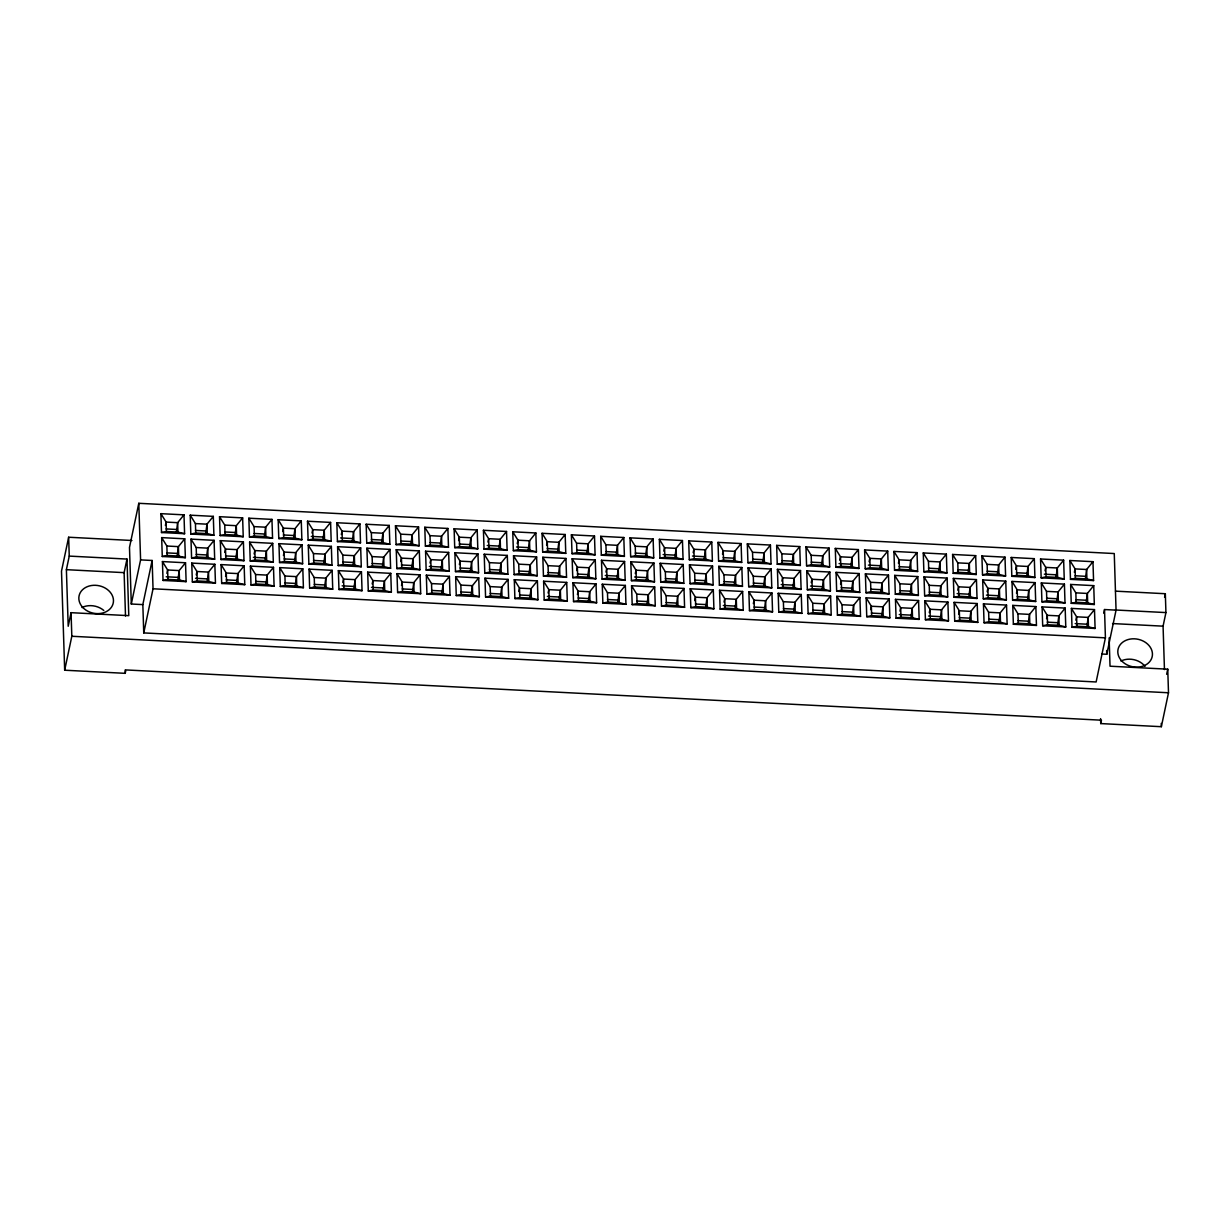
<?xml version="1.0" encoding="UTF-8"?>
<svg xmlns="http://www.w3.org/2000/svg" width="1230" height="1230" viewBox="0 0 1230 1230"><rect width="100%" height="100%" fill="white"/><g stroke="black" fill="none" stroke-linecap="round" stroke-linejoin="round"><path stroke-width="1.5" d="M131.917 540.493L68.649 537.233L61.5 571.166L64.667 670.212L125.214 673.333L125.937 669.935L1101.45 720.196L1100.742 723.578L1161.351 726.699L1168.5 692.767L1167.747 669.182L1110.029 666.199L1109.122 637.909M69.249 556.098L126.982 559.066L128.781 615.661L71.063 612.678L68.204 626.255L66.389 569.674L69.249 556.098L68.649 537.233M64.667 670.212L71.817 636.264L71.063 612.678M125.506 616.03L124.122 572.642L126.982 559.066M1101.819 654.006L1106.769 654.268L1116.056 610.141L1114.257 553.546L138.79 503.301L129.488 547.427L131.303 604.022L142.834 604.607L152.136 560.48L140.589 559.896L131.303 604.022M165.389 525.471L166.112 522.074L160.899 513.663L183.993 514.847L184.592 533.712L161.499 532.529L160.899 513.663M1116.056 610.141L1104.525 609.542L1105.416 637.847L1096.13 681.974L143.741 632.912L153.043 588.786L152.136 560.48M166.926 573.38L167.634 569.982L162.437 561.572L185.515 562.771L186.13 581.636L163.037 580.437L162.437 561.572M176.321 532.605L177.643 522.673L183.993 514.847M177.089 556.56L178.412 546.627L184.746 538.817L161.668 537.618L162.268 556.483L185.361 557.682L184.746 538.817M177.858 580.514L179.18 570.582L185.515 562.771M196.247 574.887L196.954 571.504L191.757 563.094L214.835 564.278L215.45 583.143L192.357 581.959L191.757 563.094M205.641 534.112L206.978 524.18L213.313 516.369L190.22 515.17L190.819 534.035L213.912 535.235L213.313 516.369M206.409 558.066L207.732 548.134L214.082 540.324L190.988 539.124L191.588 557.99L214.681 559.189L214.082 540.324M207.178 582.021L208.5 572.088L214.835 564.278M224.798 552.439L225.521 549.057L220.308 540.647L243.402 541.83L244.001 560.696L220.908 559.512L220.308 540.647M225.567 576.409L226.289 573.011L221.077 564.601L244.155 565.785L244.77 584.65L221.677 583.466L221.077 564.601M234.961 535.619L236.298 525.687L242.633 517.876L219.54 516.692L220.139 535.542L243.232 536.741L242.633 517.876M235.73 559.573L237.067 549.641L243.402 541.83M236.498 583.527L237.821 573.595L244.155 565.785M254.118 553.961L254.841 550.563L249.629 542.153L272.722 543.337L273.321 562.202L250.228 561.018L249.629 542.153M264.281 537.126L265.618 527.193L271.953 519.383L248.86 518.199L249.459 537.064L272.553 538.248L271.953 519.383M265.05 561.095L266.387 551.163L272.722 543.337M265.818 585.049L267.141 575.117L273.49 567.307L250.397 566.107L250.997 584.973L274.09 586.157L273.49 567.307M282.685 531.514L283.392 528.116L278.18 519.706L301.273 520.89L301.873 539.755L278.795 538.571L278.18 519.706M283.438 555.468L284.161 552.07L278.949 543.66L302.042 544.859L302.642 563.724L279.548 562.525L278.949 543.66M293.601 538.648L294.939 528.716L301.273 520.89M294.37 562.602L295.707 552.67L302.042 544.859M295.139 586.556L296.476 576.624L302.811 568.813L279.717 567.614L280.317 586.479L303.41 587.679L302.811 568.813M312.005 533.021L312.712 529.623L307.5 521.212L330.593 522.412L331.193 541.277L308.115 540.078L307.5 521.212M322.921 540.154L324.259 530.222L330.593 522.412M323.69 564.109L325.028 554.177L331.362 546.366L308.269 545.167L308.884 564.032L331.962 565.231L331.362 546.366M324.459 588.063L325.796 578.131L332.131 570.32L309.038 569.136L309.637 588.002L332.73 589.185L332.131 570.32M341.325 534.527L342.032 531.129L336.836 522.735L359.913 523.918L360.513 542.784L337.435 541.584L336.836 522.735M342.847 582.451L343.57 579.053L338.358 570.643L361.451 571.827L362.05 590.692L338.973 589.508L338.358 570.643M352.257 541.661L353.579 531.729L359.913 523.918M353.01 565.615L354.348 555.683L360.682 547.873L337.589 546.689L338.204 565.554L361.282 566.738L360.682 547.873M353.779 589.57L355.116 579.638L361.451 571.827M372.183 583.958L372.89 580.56L367.678 572.15L390.771 573.349L391.371 592.199L368.293 591.015L367.678 572.15M381.577 543.168L382.899 533.236L389.233 525.425L366.156 524.241L366.755 543.107L389.849 544.29L389.233 525.425M382.346 567.138L383.668 557.19L390.002 549.38L366.909 548.196L367.524 567.061L390.602 568.245L390.002 549.38M383.099 591.092L384.437 581.16L390.771 573.349M400.734 561.51L401.441 558.113L396.245 549.702L419.322 550.902L419.937 569.751L396.844 568.567L396.245 549.702M401.503 585.465L402.21 582.067L396.998 573.657L420.091 574.856L420.691 593.721L397.613 592.522L396.998 573.657M410.897 544.69L412.219 534.758L418.554 526.932L395.476 525.748L396.075 544.613L419.169 545.797L418.554 526.932M411.666 568.644L412.988 558.712L419.322 550.902M412.419 592.599L413.757 582.666L420.091 574.856M430.054 563.017L430.761 559.619L425.565 551.209L448.643 552.408L449.257 571.274L426.164 570.074L425.565 551.209M440.217 546.197L441.539 536.265L447.874 528.454L424.796 527.255L425.396 546.12L448.489 547.319L447.874 528.454M440.986 570.151L442.308 560.219L448.643 552.408M441.755 594.105L443.077 584.173L449.411 576.363L426.333 575.179L426.933 594.044L450.011 595.228L449.411 576.363M458.606 540.57L459.328 537.172L454.116 528.777L477.209 529.961L477.809 548.826L454.716 547.627L454.116 528.777M459.374 564.524L460.097 561.141L454.885 552.731L477.963 553.915L478.578 572.78L455.484 571.596L454.885 552.731M469.537 547.704L470.859 537.771L477.209 529.961M470.306 571.658L471.628 561.726L477.963 553.915M471.075 595.612L472.397 585.68L478.731 577.869L455.654 576.686L456.253 595.551L479.346 596.735L478.731 577.869M487.926 542.076L488.648 538.694L483.436 530.284L506.529 531.468L507.129 550.333L484.036 549.149L483.436 530.284M498.857 549.21L500.195 539.278L506.529 531.468M499.626 573.18L500.948 563.232L507.298 555.422L484.205 554.238L484.805 573.103L507.898 574.287L507.298 555.422M500.395 597.134L501.717 587.202L508.052 579.391L484.974 578.192L485.573 597.057L508.666 598.241L508.052 579.391M517.246 543.599L517.968 540.201L512.756 531.791L535.85 532.974L536.449 551.84L513.356 550.656L512.756 531.791M518.783 591.507L519.506 588.109L514.294 579.699L537.387 580.898L537.987 599.763L514.893 598.564L514.294 579.699M528.177 550.732L529.515 540.8L535.85 532.974M528.946 574.687L530.284 564.755L536.618 556.944L513.525 555.745L514.125 574.61L537.218 575.794L536.618 556.944M529.715 598.641L531.037 588.709L537.387 580.898M546.566 545.105L547.288 541.707L542.076 533.297L565.17 534.496L565.769 553.362L542.691 552.162L542.076 533.297M548.103 593.014L548.826 589.616L543.614 581.221L566.707 582.405L567.307 601.27L544.213 600.086L543.614 581.221M557.498 552.239L558.835 542.307L565.17 534.496M558.266 576.193L559.604 566.261L565.938 558.451L542.845 557.252L543.445 576.117L566.538 577.316L565.938 558.451M559.035 600.148L560.373 590.216L566.707 582.405M576.655 570.566L577.377 567.184L572.165 558.774L595.259 559.957L595.858 578.823L572.765 577.639L572.165 558.774M577.423 594.521L578.146 591.138L572.934 582.728L596.027 583.912L596.627 602.777L573.534 601.593L572.934 582.728M586.818 553.746L588.155 543.814L594.49 536.003L571.397 534.819L572.012 553.669L595.089 554.868L594.49 536.003M587.586 577.7L588.924 567.768L595.259 559.957M588.355 601.654L589.693 591.722L596.027 583.912M605.975 572.088L606.698 568.691L601.485 560.28L624.579 561.464L625.178 580.329L602.1 579.146L601.485 560.28M616.138 555.253L617.475 545.321L623.81 537.51L600.717 536.326L601.332 555.191L624.41 556.375L623.81 537.51M616.907 579.207L618.244 569.275L624.579 561.464M617.675 603.177L619.013 593.244L625.347 585.418L602.254 584.235L602.854 603.1L625.947 604.284L625.347 585.418M635.31 573.595L636.018 570.197L630.805 561.787L653.899 562.986L654.498 581.836L631.421 580.652L630.805 561.787M645.473 556.775L646.796 546.843L653.13 539.017L630.052 537.833L630.652 556.698L653.73 557.882L653.13 539.017M646.227 580.729L647.564 570.797L653.899 562.986M646.995 604.683L648.333 594.751L654.668 586.941L631.574 585.741L632.189 604.607L655.267 605.806L654.668 586.941M663.862 551.148L664.569 547.75L659.372 539.34L682.45 540.539L683.065 559.404L659.972 558.205L659.372 539.34M674.793 558.282L676.116 548.349L682.45 540.539M675.562 582.236L676.884 572.304L683.219 564.493L660.141 563.294L660.741 582.159L683.818 583.358L683.219 564.493M676.316 606.19L677.653 596.258L683.988 588.447L660.894 587.264L661.509 606.129L684.587 607.312L683.988 588.447M693.182 552.654L693.889 549.257L688.692 540.862L711.77 542.046L712.385 560.911L689.292 559.712L688.692 540.862M694.719 600.563L695.427 597.18L690.215 588.77L713.308 589.954L713.907 608.819L690.83 607.635L690.215 588.77M704.114 559.788L705.436 549.856L711.77 542.046M704.882 583.743L706.205 573.81L712.539 566L689.461 564.816L690.061 583.681L713.154 584.865L712.539 566M705.651 607.697L706.973 597.765L713.308 589.954M722.502 554.161L723.225 550.779L718.013 542.369L741.106 543.552L741.705 562.418L718.612 561.234L718.013 542.369M724.04 602.085L724.747 598.687L719.55 590.277L742.628 591.461L743.243 610.326L720.15 609.142L719.55 590.277M733.434 561.295L734.756 551.363L741.106 543.552M734.202 585.249L735.525 575.317L741.859 567.507L718.781 566.323L719.381 585.188L742.474 586.372L741.859 567.507M734.971 609.219L736.293 599.287L742.628 591.461M753.36 603.592L754.067 600.194L748.87 591.784L771.948 592.983L772.563 611.848L749.47 610.649L748.87 591.784M762.754 562.817L764.091 552.885L770.426 545.059L747.333 543.875L747.932 562.74L771.026 563.924L770.426 545.059M763.523 586.772L764.845 576.839L771.179 569.029L748.101 567.83L748.701 586.695L771.794 587.879L771.179 569.029M764.291 610.726L765.614 600.793L771.948 592.983M781.911 581.144L782.634 577.746L777.422 569.336L800.515 570.535L801.114 589.401L778.021 588.201L777.422 569.336M792.074 564.324L793.412 554.392L799.746 546.581L776.653 545.382L777.252 564.247L800.346 565.446L799.746 546.581M792.843 588.278L794.165 578.346L800.515 570.535M793.611 612.233L794.934 602.3L801.268 594.49L778.19 593.306L778.79 612.171L801.883 613.355L801.268 594.49M811.231 582.651L811.954 579.269L806.742 570.858L829.835 572.042L830.435 590.907L807.341 589.724L806.742 570.858M821.394 565.831L822.732 555.899L829.066 548.088L805.973 546.889L806.573 565.754L829.666 566.953L829.066 548.088M822.163 589.785L823.5 579.853L829.835 572.042M822.932 613.739L824.254 603.807L830.604 595.996L807.51 594.813L808.11 613.678L831.203 614.862L830.604 595.996M839.783 560.204L840.505 556.821L835.293 548.411L858.386 549.595L858.986 568.46L835.908 567.276L835.293 548.411M840.551 584.173L841.274 580.775L836.062 572.365L859.155 573.549L859.755 592.414L836.661 591.23L836.062 572.365M850.714 567.337L852.052 557.405L858.386 549.595M851.483 591.292L852.82 581.36L859.155 573.549M852.252 615.261L853.589 605.329L859.924 597.503L836.831 596.319L837.43 615.185L860.523 616.368L859.924 597.503M869.118 561.726L869.825 558.328L864.613 549.918L887.706 551.101L888.306 569.967L865.228 568.783L864.613 549.918M870.64 609.634L871.363 606.236L866.151 597.826L889.244 599.025L889.844 617.89L866.75 616.691L866.151 597.826M880.034 568.86L881.372 558.927L887.706 551.101M880.803 592.814L882.141 582.882L888.475 575.071L865.382 573.872L865.997 592.737L889.075 593.921L888.475 575.071M881.572 616.768L882.909 606.836L889.244 599.025M898.438 563.232L899.145 559.835L893.933 551.424L917.027 552.624L917.626 571.489L894.548 570.29L893.933 551.424M899.96 611.141L900.683 607.743L895.471 599.348L918.564 600.532L919.164 619.397L896.07 618.213L895.471 599.348M909.37 570.366L910.692 560.434L917.027 552.624M910.123 594.321L911.461 584.388L917.795 576.578L894.702 575.379L895.317 594.244L918.395 595.443L917.795 576.578M910.892 618.275L912.23 608.343L918.564 600.532M929.28 612.648L930.003 609.265L924.791 600.855L947.884 602.039L948.484 620.904L925.406 619.72L924.791 600.855M938.69 571.873L940.012 561.941L946.347 554.13L923.269 552.931L923.868 571.796L946.962 572.995L946.347 554.13M939.443 595.827L940.781 585.895L947.115 578.085L924.022 576.901L924.637 595.766L947.715 596.95L947.115 578.085M940.212 619.782L941.55 609.849L947.884 602.039M957.847 590.216L958.554 586.818L953.358 578.408L976.436 579.591L977.035 598.457L953.957 597.273L953.358 578.408M958.616 614.17L959.323 610.772L954.111 602.362L977.204 603.546L977.804 622.411L954.726 621.227L954.111 602.362M968.01 573.38L969.332 563.448L975.667 555.637L952.589 554.453L953.189 573.318L976.282 574.502L975.667 555.637M968.779 597.334L970.101 587.402L976.436 579.591M969.532 621.304L970.87 611.371L977.204 603.546M987.167 591.722L987.875 588.324L982.678 579.914L1005.756 581.114L1006.371 599.963L983.277 598.779L982.678 579.914M997.33 574.902L998.652 564.97L1004.987 557.144L981.909 555.96L982.509 574.825L1005.602 576.009L1004.987 557.144M998.099 598.856L999.421 588.924L1005.756 581.114M998.868 622.811L1000.19 612.878L1006.524 605.068L983.447 603.869L984.046 622.734L1007.124 623.933L1006.524 605.068M1015.719 569.275L1016.441 565.877L1011.229 557.467L1034.322 558.666L1034.922 577.531L1011.829 576.332L1011.229 557.467M1016.487 593.229L1017.195 589.831L1011.998 581.421L1035.076 582.62L1035.691 601.485L1012.598 600.286L1011.998 581.421M1026.65 576.409L1027.973 566.476L1034.322 558.666M1027.419 600.363L1028.741 590.431L1035.076 582.62M1028.188 624.317L1029.51 614.385L1035.845 606.575L1012.767 605.391L1013.366 624.256L1036.46 625.44L1035.845 606.575M1045.039 570.782L1045.761 567.384L1040.549 558.974L1063.642 560.173L1064.242 579.038L1041.149 577.839L1040.549 558.974M1046.576 618.69L1047.284 615.308L1042.087 606.897L1065.165 608.081L1065.78 626.946L1042.686 625.763L1042.087 606.897M1055.97 577.916L1057.308 567.983L1063.642 560.173M1056.739 601.87L1058.061 591.938L1064.411 584.127L1041.318 582.943L1041.918 601.808L1065.011 602.992L1064.411 584.127M1057.508 625.824L1058.83 615.892L1065.165 608.081M1074.359 572.288L1075.082 568.906L1069.869 560.496L1092.963 561.68L1093.562 580.545L1070.469 579.361L1069.869 560.496M1075.896 620.212L1076.619 616.814L1071.407 608.404L1094.485 609.588L1095.1 628.453L1072.007 627.269L1071.407 608.404M1085.291 579.422L1086.628 569.49L1092.963 561.68M1086.059 603.377L1087.382 593.444L1093.731 585.634L1070.638 584.45L1071.238 603.315L1094.331 604.499L1093.731 585.634M1086.828 627.346L1088.15 617.414L1094.485 609.588M1103.741 613.216L1104.525 609.542M1164.579 597.303L1165.333 593.721L1115.487 591.153M1164.456 669.551L1163.073 626.162L1165.932 612.586L1165.333 593.721M1166.67 674.271L1167.747 669.182M161.499 532.529L166.404 531.498L177.95 532.098L184.592 533.712M190.819 534.035L195.724 533.021L207.27 533.605L213.912 535.235M220.139 535.542L225.044 534.527L236.591 535.127L243.232 536.741M249.459 537.064L254.379 536.034L265.911 536.634L272.553 538.248M162.268 556.483L167.172 555.468L178.719 556.052L185.361 557.682M278.795 538.571L283.7 537.541L295.231 538.14L301.873 539.755M191.588 557.99L196.493 556.975L208.039 557.559L214.681 559.189M308.115 540.078L313.02 539.063L324.566 539.647L331.193 541.277M220.908 559.512L225.813 558.482L237.359 559.081L244.001 560.696M337.435 541.584L342.34 540.57L353.886 541.169L360.513 542.784M250.228 561.018L255.133 559.988L266.679 560.588L273.321 562.202M163.037 580.437L167.941 579.422L179.488 580.007L186.13 581.636M366.755 543.107L371.66 542.076L383.207 542.676L389.849 544.29M279.548 562.525L284.468 561.51L296 562.095L302.642 563.724M192.357 581.959L197.261 580.929L208.808 581.529L215.45 583.143M396.075 544.613L400.98 543.583L412.527 544.183L419.169 545.797M308.884 564.032L313.788 563.017L325.32 563.601L331.962 565.231M221.677 583.466L226.581 582.436L238.128 583.035L244.77 584.65M425.396 546.12L430.3 545.105L441.847 545.69L448.489 547.319M338.204 565.554L343.108 564.524L354.655 565.124L361.282 566.738M250.997 584.973L255.901 583.942L267.448 584.542L274.09 586.157M454.716 547.627L459.62 546.612L471.167 547.212L477.809 548.826M367.524 567.061L372.429 566.031L383.975 566.63L390.602 568.245M280.317 586.479L285.222 585.465L296.768 586.049L303.41 587.679M484.036 549.149L488.94 548.119L500.487 548.718L507.129 550.333M396.844 568.567L401.749 567.553L413.295 568.137L419.937 569.751M309.637 588.002L314.542 586.971L326.088 587.571L332.73 589.185M513.356 550.656L518.26 549.626L529.807 550.225L536.449 551.84M426.164 570.074L431.069 569.06L442.615 569.644L449.257 571.274M338.973 589.508L343.877 588.478L355.409 589.078L362.05 590.692M542.691 552.162L547.596 551.148L559.127 551.732L565.769 553.362M455.484 571.596L460.389 570.566L471.936 571.166L478.578 572.78M368.293 591.015L373.197 589.985L384.744 590.585L391.371 592.199M572.012 553.669L576.916 552.654L588.463 553.239L595.089 554.868M484.805 573.103L489.709 572.073L501.256 572.673L507.898 574.287M397.613 592.522L402.518 591.507L414.064 592.091L420.691 593.721M601.332 555.191L606.236 554.161L617.783 554.761L624.41 556.375M514.125 574.61L519.029 573.595L530.576 574.179L537.218 575.794M426.933 594.044L431.838 593.014L443.384 593.613L450.011 595.228M630.652 556.698L635.556 555.668L647.103 556.268L653.73 557.882M543.445 576.117L548.349 575.102L559.896 575.686L566.538 577.316M456.253 595.551L461.158 594.521L472.704 595.12L479.346 596.735M659.972 558.205L664.877 557.19L676.423 557.774L683.065 559.404M572.765 577.639L577.685 576.609L589.216 577.208L595.858 578.823M485.573 597.057L490.478 596.027L502.024 596.627L508.666 598.241M689.292 559.712L694.197 558.697L705.743 559.281L712.385 560.911M602.1 579.146L607.005 578.115L618.536 578.715L625.178 580.329M514.893 598.564L519.798 597.549L531.345 598.134L537.987 599.763M718.612 561.234L723.517 560.204L735.063 560.803L741.705 562.418M631.421 580.652L636.325 579.622L647.872 580.222L654.498 581.836M544.213 600.086L549.118 599.056L560.665 599.656L567.307 601.27M747.932 562.74L752.837 561.71L764.384 562.31L771.026 563.924M660.741 582.159L665.645 581.144L677.192 581.729L683.818 583.358M573.534 601.593L578.438 600.563L589.985 601.163L596.627 602.777M777.252 564.247L782.157 563.232L793.704 563.817L800.346 565.446M690.061 583.681L694.965 582.651L706.512 583.251L713.154 584.865M602.854 603.1L607.774 602.07L619.305 602.669L625.947 604.284M806.573 565.754L811.492 564.739L823.024 565.323L829.666 566.953M719.381 585.188L724.286 584.158L735.832 584.757L742.474 586.372M632.189 604.607L637.094 603.592L648.625 604.176L655.267 605.806M835.908 567.276L840.813 566.246L852.344 566.846L858.986 568.46M748.701 586.695L753.606 585.665L765.152 586.264L771.794 587.879M661.509 606.129L666.414 605.099L677.961 605.698L684.587 607.312M865.228 568.783L870.133 567.753L881.679 568.352L888.306 569.967M778.021 588.201L782.926 587.187L794.472 587.771L801.114 589.401M690.83 607.635L695.734 606.605L707.281 607.205L713.907 608.819M894.548 570.29L899.453 569.275L911 569.859L917.626 571.489M807.341 589.724L812.246 588.693L823.793 589.293L830.435 590.907M720.15 609.142L725.054 608.112L736.601 608.712L743.243 610.326M923.868 571.796L928.773 570.782L940.32 571.366L946.962 572.995M836.661 591.23L841.566 590.2L853.113 590.8L859.755 592.414M749.47 610.649L754.374 609.634L765.921 610.218L772.563 611.848M953.189 573.318L958.093 572.288L969.64 572.888L976.282 574.502M865.997 592.737L870.902 591.707L882.433 592.307L889.075 593.921M778.79 612.171L783.695 611.141L795.241 611.74L801.883 613.355M982.509 574.825L987.413 573.795L998.96 574.395L1005.602 576.009M895.317 594.244L900.222 593.229L911.768 593.813L918.395 595.443M808.11 613.678L813.015 612.648L824.561 613.247L831.203 614.862M1011.829 576.332L1016.733 575.317L1028.28 575.901L1034.922 577.531M924.637 595.766L929.542 594.736L941.088 595.335L947.715 596.95M837.43 615.185L842.335 614.154L853.881 614.754L860.523 616.368M1041.149 577.839L1046.053 576.824L1057.6 577.408L1064.242 579.038M953.957 597.273L958.862 596.243L970.409 596.842L977.035 598.457M866.75 616.691L871.655 615.677L883.202 616.261L889.844 617.89M1070.469 579.361L1075.374 578.331L1086.92 578.93L1093.562 580.545M983.277 598.779L988.182 597.749L999.729 598.349L1006.371 599.963M896.07 618.213L900.99 617.183L912.522 617.783L919.164 619.397M1012.598 600.286L1017.502 599.271L1029.049 599.856L1035.691 601.485M925.406 619.72L930.311 618.69L941.842 619.29L948.484 620.904M1041.918 601.808L1046.822 600.778L1058.369 601.378L1065.011 602.992M954.726 621.227L959.631 620.197L971.177 620.796L977.804 622.411M1071.238 603.315L1076.142 602.285L1087.689 602.885L1094.331 604.499M984.046 622.734L988.951 621.719L1000.497 622.303L1007.124 623.933M1013.366 624.256L1018.271 623.226L1029.817 623.825L1036.46 625.44M1042.686 625.763L1047.591 624.732L1059.138 625.332L1065.78 626.946M1072.007 627.269L1076.911 626.239L1088.458 626.839L1095.1 628.453M190.22 515.17L195.432 523.58L206.978 524.18L207.27 533.605M219.54 516.692L224.752 525.087L236.298 525.687L236.591 535.127M248.86 518.199L254.072 526.609L265.618 527.193L265.911 536.634M366.156 524.241L371.352 532.652L382.899 533.236L383.207 542.676M395.476 525.748L400.673 534.158L412.219 534.758L412.527 544.183M424.796 527.255L430.008 535.665L441.539 536.265L441.847 545.69M571.397 534.819L576.609 543.214L588.155 543.814L588.463 553.239M600.717 536.326L605.929 544.736L617.475 545.321L617.783 554.761M630.052 537.833L635.249 546.243L646.796 546.843L647.103 556.268M747.333 543.875L752.545 552.285L764.091 552.885L764.384 562.31M776.653 545.382L781.865 553.792L793.412 554.392L793.704 563.817M805.973 546.889L811.185 555.299L822.732 555.899L823.024 565.323M923.269 552.931L928.466 561.341L940.012 561.941L940.32 571.366M952.589 554.453L957.786 562.863L969.332 563.448L969.64 572.888M981.909 555.96L987.121 564.37L998.652 564.97L998.96 574.395M166.112 528.931L176.213 529.454M195.447 530.453L205.548 530.96M224.767 531.96L234.869 532.482M254.087 533.466L264.189 533.989M283.407 534.973L293.509 535.496M311.282 536.418L322.829 537.003M340.602 537.925L352.149 538.525M371.368 539.509L381.469 540.032M400.688 541.015L410.789 541.538M430.008 542.522L440.109 543.045M459.328 544.044L469.43 544.567M487.218 545.474L498.765 546.074M516.538 546.981L528.085 547.581M547.304 548.565L557.405 549.087M576.624 550.087L586.725 550.61M605.944 551.594L616.046 552.116M635.264 553.1L645.366 553.623M663.139 554.546L674.686 555.13M692.459 556.052L704.006 556.652M723.225 557.636L733.326 558.159M752.545 559.143L762.646 559.665M781.88 560.649L791.982 561.172M811.2 562.172L821.302 562.694M839.075 563.601L850.622 564.201M868.395 565.108L879.942 565.708M899.161 566.692L909.262 567.215M928.481 568.214L938.582 568.737M957.801 569.721L967.902 570.243M987.121 571.227L997.223 571.75M1016.441 572.734L1026.543 573.257M1044.332 574.179L1055.863 574.779M1075.097 575.763L1085.198 576.286M161.668 537.618L166.865 546.028L178.412 546.627L178.719 556.052M190.988 539.124L196.2 547.535L207.732 548.134L208.039 557.559M308.269 545.167L313.481 553.577L325.028 554.177L325.32 563.601M337.589 546.689L342.801 555.099L354.348 555.683L354.655 565.124M366.909 548.196L372.121 556.606L383.668 557.19L383.975 566.63M484.205 554.238L489.417 562.648L500.948 563.232L501.256 572.673M513.525 555.745L518.737 564.155L530.284 564.755L530.576 574.179M542.845 557.252L548.057 565.662L559.604 566.261L559.896 575.686M660.141 563.294L665.338 571.704L676.884 572.304L677.192 581.729M689.461 564.816L694.658 573.226L706.205 573.81L706.512 583.251M718.781 566.323L723.978 574.733L735.525 575.317L735.832 584.757M748.101 567.83L753.313 576.24L764.845 576.839L765.152 586.264M865.382 573.872L870.594 582.282L882.141 582.882L882.433 592.307M894.702 575.379L899.914 583.789L911.461 584.388L911.768 593.813M924.022 576.901L929.234 585.311L940.781 585.895L941.088 595.335M1041.318 582.943L1046.53 591.353L1058.061 591.938L1058.369 601.378M1070.638 584.45L1075.85 592.86L1087.382 593.444L1087.689 602.885M166.88 552.885L176.982 553.408M196.2 554.407L206.302 554.93M225.521 555.914L235.622 556.437M253.411 557.344L264.957 557.943M284.176 558.927L294.278 559.45M313.496 560.45L323.598 560.972M342.816 561.956L352.918 562.479M372.137 563.463L382.238 563.986M401.457 564.97L411.558 565.493M429.332 566.415L440.878 567.015M460.097 567.999L470.198 568.521M489.417 569.505L499.518 570.028M518.752 571.012L528.838 571.535M548.073 572.534L558.174 573.057M577.393 574.041L587.494 574.564M605.268 575.471L616.814 576.071M634.588 576.993L646.134 577.577M665.353 578.577L675.455 579.099M694.673 580.083L704.775 580.606M723.993 581.59L734.095 582.113M753.313 583.097L763.415 583.62M781.204 584.542L792.735 585.126M810.524 586.049L822.07 586.649M841.289 587.633L851.391 588.155M870.609 589.139L880.711 589.662M899.93 590.661L910.031 591.169M929.25 592.168L939.351 592.691M957.125 593.598L968.671 594.198M986.445 595.12L997.991 595.704M1017.21 596.704L1027.311 597.211M1046.53 598.211L1056.632 598.733M1075.85 599.717L1085.952 600.24M1115.426 609.988L1165.932 612.586M250.397 566.107L255.609 574.518L267.141 575.117L267.448 584.542M279.717 567.614L284.93 576.024L296.476 576.624L296.768 586.049M309.038 569.136L314.25 577.547L325.796 578.131L326.088 587.571M426.333 575.179L431.53 583.574L443.077 584.173L443.384 593.613M455.654 576.686L460.85 585.096L472.397 585.68L472.704 595.12M484.974 578.192L490.17 586.602L501.717 587.202L502.024 596.627M602.254 584.235L607.466 592.645L619.013 593.244L619.305 602.669M631.574 585.741L636.786 594.152L648.333 594.751L648.625 604.176M660.894 587.264L666.107 595.658L677.653 596.258L677.961 605.698M778.19 593.306L783.387 601.701L794.934 602.3L795.241 611.74M807.51 594.813L812.723 603.223L824.254 603.807L824.561 613.247M836.831 596.319L842.043 604.73L853.589 605.329L853.881 614.754M983.447 603.869L988.643 612.279L1000.19 612.878L1000.497 622.303M1012.767 605.391L1017.963 613.785L1029.51 614.385L1029.817 623.825M66.389 569.674L124.122 572.642M1112.566 623.564L1163.073 626.162M166.204 576.778L177.75 577.362M195.524 578.285L207.071 578.884M226.289 579.868L236.391 580.391M255.609 581.375L265.711 581.898M284.945 582.897L295.046 583.404M314.265 584.404L324.366 584.927M342.14 585.834L353.687 586.433M371.46 587.356L383.007 587.94M402.225 588.939L412.327 589.447M431.546 590.446L441.647 590.969M460.866 591.953L470.967 592.476M490.186 593.46L500.287 593.982M519.506 594.982L529.607 595.489M547.396 596.412L558.927 597.011M578.162 597.995L588.263 598.518M607.482 599.502L617.583 600.025M636.802 601.024L646.903 601.532M666.122 602.531L676.223 603.054M695.442 604.038L705.543 604.56M723.317 605.483L734.864 606.067M754.082 607.067L764.184 607.574M783.402 608.573L793.504 609.096M812.723 610.08L822.824 610.603M842.058 611.587L852.144 612.11M871.378 613.109L881.48 613.616M899.253 614.539L910.8 615.138M928.573 616.046L940.12 616.645M959.339 617.629L969.44 618.152M988.659 619.151L998.76 619.659M1017.979 620.658L1028.08 621.181M1047.299 622.165L1057.4 622.688M1075.174 623.595L1086.72 624.194M153.043 588.786L1105.416 637.847M71.817 636.264L1168.5 692.767M1161.243 723.409L1161.351 726.699M1106.646 650.501L1106.769 654.268M1100.573 718.628L1100.742 723.578M1086.92 578.93L1086.628 569.49L1075.082 568.906L1075.374 578.331M1088.458 626.839L1088.15 617.414L1076.619 616.814L1076.911 626.239M1075.85 592.86L1076.142 602.285M1057.6 577.408L1057.308 567.983L1045.761 567.384L1046.053 576.824M1059.138 625.332L1058.83 615.892L1047.284 615.308L1047.591 624.732M1046.53 591.353L1046.822 600.778M1028.28 575.901L1027.973 566.476L1016.441 565.877L1016.733 575.317M1029.049 599.856L1028.741 590.431L1017.195 589.831L1017.502 599.271M1017.963 613.785L1018.271 623.226M999.729 598.349L999.421 588.924L987.875 588.324L988.182 597.749M987.121 564.37L987.413 573.795M988.643 612.279L988.951 621.719M970.409 596.842L970.101 587.402L958.554 586.818L958.862 596.243M971.177 620.796L970.87 611.371L959.323 610.772L959.631 620.197M957.786 562.863L958.093 572.288M941.842 619.29L941.55 609.849L930.003 609.265L930.311 618.69M928.466 561.341L928.773 570.782M929.234 585.311L929.542 594.736M911 569.859L910.692 560.434L899.145 559.835L899.453 569.275M912.522 617.783L912.23 608.343L900.683 607.743L900.99 617.183M899.914 583.789L900.222 593.229M881.679 568.352L881.372 558.927L869.825 558.328L870.133 567.753M883.202 616.261L882.909 606.836L871.363 606.236L871.655 615.677M870.594 582.282L870.902 591.707M852.344 566.846L852.052 557.405L840.505 556.821L840.813 566.246M853.113 590.8L852.82 581.36L841.274 580.775L841.566 590.2M842.043 604.73L842.335 614.154M823.793 589.293L823.5 579.853L811.954 579.269L812.246 588.693M811.185 555.299L811.492 564.739M812.723 603.223L813.015 612.648M794.472 587.771L794.165 578.346L782.634 577.746L782.926 587.187M781.865 553.792L782.157 563.232M783.387 601.701L783.695 611.141M765.921 610.218L765.614 600.793L754.067 600.194L754.374 609.634M752.545 552.285L752.837 561.71M753.313 576.24L753.606 585.665M735.063 560.803L734.756 551.363L723.225 550.779L723.517 560.204M736.601 608.712L736.293 599.287L724.747 598.687L725.054 608.112M723.978 574.733L724.286 584.158M705.743 559.281L705.436 549.856L693.889 549.257L694.197 558.697M707.281 607.205L706.973 597.765L695.427 597.18L695.734 606.605M694.658 573.226L694.965 582.651M676.423 557.774L676.116 548.349L664.569 547.75L664.877 557.19M665.338 571.704L665.645 581.144M666.107 595.658L666.414 605.099M647.872 580.222L647.564 570.797L636.018 570.197L636.325 579.622M635.249 546.243L635.556 555.668M636.786 594.152L637.094 603.592M618.536 578.715L618.244 569.275L606.698 568.691L607.005 578.115M605.929 544.736L606.236 554.161M607.466 592.645L607.774 602.07M589.216 577.208L588.924 567.768L577.377 567.184L577.685 576.609M589.985 601.163L589.693 591.722L578.146 591.138L578.438 600.563M576.609 543.214L576.916 552.654M559.127 551.732L558.835 542.307L547.288 541.707L547.596 551.148M560.665 599.656L560.373 590.216L548.826 589.616L549.118 599.056M548.057 565.662L548.349 575.102M529.807 550.225L529.515 540.8L517.968 540.201L518.26 549.626M531.345 598.134L531.037 588.709L519.506 588.109L519.798 597.549M518.737 564.155L519.029 573.595M500.487 548.718L500.195 539.278L488.648 538.694L488.94 548.119M489.417 562.648L489.709 572.073M490.17 586.602L490.478 596.027M471.167 547.212L470.859 537.771L459.328 537.172L459.62 546.612M471.936 571.166L471.628 561.726L460.097 561.141L460.389 570.566M460.85 585.096L461.158 594.521M442.615 569.644L442.308 560.219L430.761 559.619L431.069 569.06M430.008 535.665L430.3 545.105M431.53 583.574L431.838 593.014M413.295 568.137L412.988 558.712L401.441 558.113L401.749 567.553M414.064 592.091L413.757 582.666L402.21 582.067L402.518 591.507M400.673 534.158L400.98 543.583M384.744 590.585L384.437 581.16L372.89 580.56L373.197 589.985M371.352 532.652L371.66 542.076M372.121 556.606L372.429 566.031M353.886 541.169L353.579 531.729L342.032 531.129L342.34 540.57M355.409 589.078L355.116 579.638L343.57 579.053L343.877 588.478M342.801 555.099L343.108 564.524M324.566 539.647L324.259 530.222L312.712 529.623L313.02 539.063M313.481 553.577L313.788 563.017M314.25 577.547L314.542 586.971M295.231 538.14L294.939 528.716L283.392 528.116L283.7 537.541M296 562.095L295.707 552.67L284.161 552.07L284.468 561.51M284.93 576.024L285.222 585.465M266.679 560.588L266.387 551.163L254.841 550.563L255.133 559.988M254.072 526.609L254.379 536.034M255.609 574.518L255.901 583.942M237.359 559.081L237.067 549.641L225.521 549.057L225.813 558.482M238.128 583.035L237.821 573.595L226.289 573.011L226.581 582.436M224.752 525.087L225.044 534.527M208.808 581.529L208.5 572.088L196.954 571.504L197.261 580.929M195.432 523.58L195.724 533.021M196.2 547.535L196.493 556.975M177.95 532.098L177.643 522.673L166.112 522.074L166.404 531.498M179.488 580.007L179.18 570.582L167.634 569.982L167.941 579.422M166.865 546.028L167.172 555.468M142.834 604.607L143.741 632.912M138.79 503.301L140.589 559.896M125.106 670.027L125.214 673.333M81.98 607.497A17.451 14.007 11.9 0 1 103.797 610.449M1120.945 661.033A17.451 14.007 11.9 0 1 1145.053 666.322M82.871 607.543A17.451 14.007 11.9 0 0 112.422 605.483A17.451 14.007 11.9 0 0 93.188 585.326A17.451 14.007 11.9 0 0 82.871 607.543M1121.837 661.063A17.451 14.007 11.9 0 0 1151.388 659.019A17.451 14.007 11.9 0 0 1132.138 638.847A17.451 14.007 11.9 0 0 1121.837 661.063"/></g></svg>
